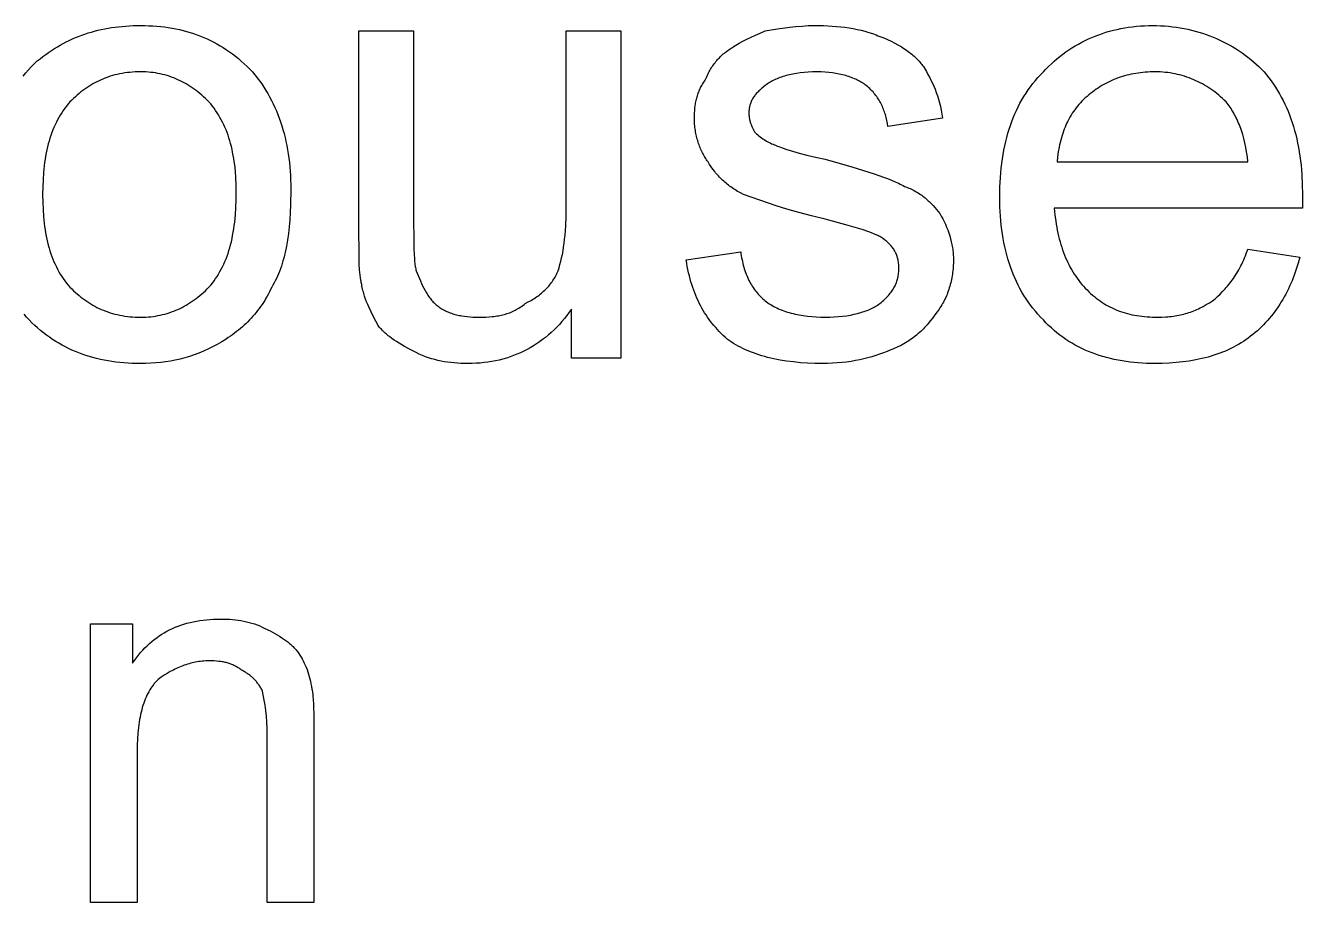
# Model space of a CAD drawing. Header units: millimetres. Extents: x -14161 to 2440, y -3446 to 2468.
# Drawn here: x 212 to 268.4, y 1401.9 to 1440.7 of the extents above; entities that cross this region are included whole.
import ezdxf

# ---------------------------------------------------------------- set-up
doc = ezdxf.new("R2010")
doc.units = ezdxf.units.MM
doc.header["$MEASUREMENT"] = 0
doc.layers.add('text', color=1, linetype='Continuous')

msp = doc.modelspace()

# ---------------------------------------------------------------- linework, layer by layer
at = {"layer": 'text'}
for points in [[(211.884, 1438.437), (212.001, 1438.577), (212.121, 1438.714), (212.246, 1438.847), (212.376, 1438.977), (212.509, 1439.103), (212.634, 1439.203), (212.759, 1439.299), (212.885, 1439.392), (213.012, 1439.481), (213.14, 1439.567), (213.269, 1439.65), (213.399, 1439.729), (213.529, 1439.805), (213.661, 1439.877), (213.794, 1439.946), (213.928, 1440.012), (214.063, 1440.075), (214.2, 1440.134), (214.338, 1440.19), (214.477, 1440.243), (214.617, 1440.292), (214.759, 1440.339), (214.903, 1440.382), (215.048, 1440.422), (215.194, 1440.459), (215.342, 1440.493), (215.492, 1440.524), (215.643, 1440.552), (215.796, 1440.577), (215.951, 1440.598), (216.107, 1440.617), (216.266, 1440.633), (216.426, 1440.646), (216.588, 1440.656), (216.753, 1440.663), (217.087, 1440.669), (217.267, 1440.667), (217.445, 1440.662), (217.62, 1440.653), (217.793, 1440.64), (217.965, 1440.624), (218.134, 1440.605), (218.302, 1440.581), (218.467, 1440.554), (218.631, 1440.523), (218.792, 1440.489), (218.952, 1440.45), (219.11, 1440.408), (219.266, 1440.363), (219.42, 1440.313), (219.572, 1440.259), (219.723, 1440.202), (219.872, 1440.141), (220.019, 1440.076), (220.164, 1440.007), (220.308, 1439.934), (220.45, 1439.857), (220.59, 1439.776), (220.728, 1439.691), (220.866, 1439.601), (221.001, 1439.508), (221.135, 1439.411), (221.267, 1439.31), (221.398, 1439.205), (221.527, 1439.095), (221.655, 1438.981), (221.782, 1438.863), (221.907, 1438.741), (222.018, 1438.616), (222.125, 1438.487), (222.23, 1438.356), (222.33, 1438.222), (222.427, 1438.085), (222.521, 1437.946), (222.611, 1437.804), (222.697, 1437.659), (222.78, 1437.511), (222.86, 1437.361), (222.935, 1437.209), (223.008, 1437.053), (223.077, 1436.895), (223.142, 1436.735), (223.204, 1436.572), (223.262, 1436.407), (223.317, 1436.239), (223.368, 1436.069), (223.416, 1435.896), (223.46, 1435.721), (223.5, 1435.543), (223.537, 1435.364), (223.571, 1435.181), (223.601, 1434.997), (223.627, 1434.81), (223.65, 1434.621), (223.67, 1434.43), (223.686, 1434.236), (223.698, 1434.04), (223.707, 1433.842), (223.712, 1433.642), (223.714, 1433.44), (223.702, 1432.74), (223.688, 1432.406), (223.667, 1432.085), (223.64, 1431.774), (223.606, 1431.475), (223.565, 1431.187), (223.518, 1430.91), (223.464, 1430.644), (223.434, 1430.516), (223.402, 1430.39), (223.368, 1430.267), (223.333, 1430.147), (223.296, 1430.03), (223.256, 1429.916), (223.215, 1429.804), (223.172, 1429.696), (223.127, 1429.59), (223.08, 1429.487), (223.03, 1429.386), (222.979, 1429.289), (222.926, 1429.194), (222.87, 1429.103), (222.824, 1429.002), (222.776, 1428.902), (222.725, 1428.804), (222.673, 1428.707), (222.618, 1428.612), (222.562, 1428.518), (222.504, 1428.426), (222.443, 1428.335), (222.381, 1428.245), (222.316, 1428.157), (222.25, 1428.07), (222.182, 1427.984), (222.112, 1427.9), (222.04, 1427.818), (221.967, 1427.737), (221.891, 1427.657), (221.814, 1427.578), (221.736, 1427.502), (221.655, 1427.426), (221.573, 1427.352), (221.489, 1427.279), (221.403, 1427.208), (221.316, 1427.138), (221.227, 1427.069), (221.137, 1427.002), (221.045, 1426.937), (220.951, 1426.873), (220.856, 1426.81), (220.661, 1426.688), (220.461, 1426.572), (220.257, 1426.464), (220.054, 1426.363), (219.85, 1426.271), (219.646, 1426.187), (219.441, 1426.11), (219.235, 1426.041), (219.027, 1425.979), (218.819, 1425.925), (218.61, 1425.878), (218.398, 1425.837), (218.185, 1425.803), (217.97, 1425.776), (217.753, 1425.755), (217.534, 1425.741), (217.312, 1425.732), (217.087, 1425.729), (216.897, 1425.731), (216.709, 1425.736), (216.524, 1425.745), (216.341, 1425.758), (216.162, 1425.774), (215.984, 1425.793), (215.81, 1425.817), (215.638, 1425.844), (215.468, 1425.875), (215.301, 1425.909), (215.136, 1425.948), (214.974, 1425.99), (214.813, 1426.035), (214.656, 1426.085), (214.5, 1426.139), (214.346, 1426.196), (214.195, 1426.257), (214.046, 1426.322), (213.898, 1426.391), (213.753, 1426.464), (213.609, 1426.541), (213.468, 1426.622), (213.328, 1426.707), (213.19, 1426.797), (213.054, 1426.89), (212.92, 1426.987), (212.787, 1427.088), (212.656, 1427.193), (212.527, 1427.303), (212.399, 1427.417), (212.272, 1427.535), (212.148, 1427.657), (212.036, 1427.782), (211.929, 1427.911)], [(236.123, 1425.97), (236.123, 1428.139), (236.02, 1427.994), (235.914, 1427.854), (235.806, 1427.717), (235.694, 1427.586), (235.58, 1427.458), (235.463, 1427.335), (235.344, 1427.216), (235.222, 1427.101), (235.097, 1426.991), (234.969, 1426.886), (234.839, 1426.785), (234.707, 1426.688), (234.571, 1426.596), (234.434, 1426.508), (234.293, 1426.425), (234.151, 1426.347), (234.005, 1426.273), (233.858, 1426.203), (233.707, 1426.139), (233.555, 1426.079), (233.4, 1426.023), (233.243, 1425.973), (233.083, 1425.927), (232.921, 1425.885), (232.757, 1425.849), (232.591, 1425.817), (232.422, 1425.79), (232.251, 1425.768), (232.078, 1425.751), (231.902, 1425.739), (231.725, 1425.732), (231.545, 1425.729), (231.388, 1425.731), (231.234, 1425.735), (231.083, 1425.743), (230.933, 1425.754), (230.786, 1425.768), (230.641, 1425.786), (230.497, 1425.808), (230.355, 1425.835), (230.215, 1425.865), (230.076, 1425.9), (229.937, 1425.939), (229.8, 1425.983), (229.663, 1426.032), (229.527, 1426.087), (229.392, 1426.146), (229.256, 1426.211), (228.991, 1426.347), (228.738, 1426.484), (228.617, 1426.554), (228.5, 1426.624), (228.386, 1426.696), (228.277, 1426.768), (228.172, 1426.842), (228.071, 1426.918), (228.022, 1426.957), (227.975, 1426.996), (227.929, 1427.035), (227.884, 1427.075), (227.84, 1427.116), (227.797, 1427.157), (227.756, 1427.198), (227.716, 1427.241), (227.677, 1427.283), (227.64, 1427.327), (227.604, 1427.371), (227.569, 1427.416), (227.372, 1427.8), (227.266, 1428.009), (227.163, 1428.229), (227.113, 1428.343), (227.064, 1428.461), (227.019, 1428.581), (226.976, 1428.704), (226.937, 1428.829), (226.919, 1428.893), (226.902, 1428.958), (226.886, 1429.023), (226.872, 1429.089), (226.858, 1429.156), (226.846, 1429.223), (226.835, 1429.269), (226.825, 1429.316), (226.816, 1429.365), (226.807, 1429.415), (226.79, 1429.52), (226.777, 1429.632), (226.765, 1429.749), (226.755, 1429.873), (226.741, 1430.142), (226.728, 1430.765), (226.726, 1431.512), (226.726, 1440.428), (229.135, 1440.428), (229.135, 1432.476), (229.151, 1430.835), (229.165, 1430.527), (229.175, 1430.387), (229.186, 1430.257), (229.2, 1430.136), (229.216, 1430.023), (229.225, 1429.971), (229.235, 1429.92), (229.245, 1429.872), (229.256, 1429.826), (229.44, 1429.377), (229.489, 1429.268), (229.54, 1429.16), (229.592, 1429.055), (229.648, 1428.952), (229.676, 1428.902), (229.705, 1428.852), (229.736, 1428.803), (229.767, 1428.755), (229.798, 1428.708), (229.831, 1428.661), (229.865, 1428.616), (229.9, 1428.572), (229.936, 1428.529), (229.973, 1428.486), (230.011, 1428.445), (230.05, 1428.406), (230.09, 1428.367), (230.132, 1428.33), (230.175, 1428.294), (230.22, 1428.259), (230.265, 1428.226), (230.312, 1428.194), (230.359, 1428.164), (230.406, 1428.135), (230.455, 1428.107), (230.504, 1428.081), (230.553, 1428.055), (230.604, 1428.031), (230.655, 1428.009), (230.707, 1427.987), (230.76, 1427.967), (230.813, 1427.948), (230.867, 1427.93), (230.922, 1427.913), (230.977, 1427.897), (231.033, 1427.883), (231.09, 1427.869), (231.147, 1427.857), (231.206, 1427.845), (231.265, 1427.834), (231.385, 1427.816), (231.507, 1427.802), (231.633, 1427.791), (231.762, 1427.783), (231.893, 1427.779), (232.027, 1427.777), (232.182, 1427.779), (232.332, 1427.783), (232.478, 1427.792), (232.618, 1427.804), (232.687, 1427.811), (232.754, 1427.82), (232.821, 1427.83), (232.887, 1427.841), (232.952, 1427.853), (233.016, 1427.867), (233.079, 1427.882), (233.141, 1427.898), (233.203, 1427.915), (233.264, 1427.935), (233.325, 1427.955), (233.385, 1427.977), (233.444, 1428.001), (233.503, 1428.026), (233.562, 1428.054), (233.62, 1428.082), (233.677, 1428.113), (233.735, 1428.145), (233.792, 1428.179), (233.849, 1428.215), (233.906, 1428.254), (233.962, 1428.294), (234.019, 1428.336), (234.075, 1428.38), (234.208, 1428.449), (234.272, 1428.485), (234.335, 1428.521), (234.396, 1428.558), (234.456, 1428.596), (234.515, 1428.634), (234.572, 1428.673), (234.628, 1428.713), (234.682, 1428.754), (234.735, 1428.795), (234.787, 1428.837), (234.837, 1428.88), (234.886, 1428.923), (234.933, 1428.967), (234.979, 1429.012), (235.023, 1429.058), (235.066, 1429.104), (235.108, 1429.151), (235.148, 1429.199), (235.187, 1429.247), (235.225, 1429.296), (235.261, 1429.346), (235.295, 1429.396), (235.328, 1429.447), (235.36, 1429.499), (235.39, 1429.552), (235.419, 1429.605), (235.447, 1429.659), (235.473, 1429.714), (235.498, 1429.769), (235.521, 1429.826), (235.565, 1429.963), (235.606, 1430.103), (235.644, 1430.247), (235.679, 1430.396), (235.712, 1430.55), (235.741, 1430.709), (235.768, 1430.874), (235.792, 1431.045), (235.813, 1431.224), (235.832, 1431.41), (235.86, 1431.808), (235.877, 1432.242), (235.882, 1432.717), (235.882, 1440.428), (238.292, 1440.428), (238.292, 1425.97), (236.123, 1425.97)], [(241.184, 1430.307), (243.593, 1430.669), (243.605, 1430.579), (243.619, 1430.491), (243.634, 1430.404), (243.65, 1430.319), (243.667, 1430.235), (243.686, 1430.152), (243.707, 1430.071), (243.729, 1429.991), (243.752, 1429.913), (243.777, 1429.836), (243.803, 1429.76), (243.831, 1429.686), (243.859, 1429.613), (243.89, 1429.542), (243.922, 1429.472), (243.955, 1429.404), (243.989, 1429.337), (244.025, 1429.271), (244.063, 1429.207), (244.102, 1429.144), (244.142, 1429.083), (244.183, 1429.023), (244.227, 1428.964), (244.271, 1428.907), (244.317, 1428.851), (244.364, 1428.797), (244.413, 1428.744), (244.463, 1428.692), (244.515, 1428.642), (244.568, 1428.593), (244.622, 1428.546), (244.678, 1428.5), (244.735, 1428.456), (244.795, 1428.413), (244.856, 1428.371), (244.92, 1428.331), (244.986, 1428.292), (245.053, 1428.255), (245.122, 1428.219), (245.193, 1428.184), (245.266, 1428.151), (245.341, 1428.119), (245.417, 1428.089), (245.495, 1428.06), (245.575, 1428.032), (245.656, 1428.006), (245.738, 1427.981), (245.822, 1427.958), (245.908, 1427.936), (245.994, 1427.916), (246.083, 1427.897), (246.172, 1427.879), (246.354, 1427.848), (246.541, 1427.822), (246.733, 1427.803), (246.928, 1427.789), (247.126, 1427.78), (247.328, 1427.777), (247.529, 1427.78), (247.723, 1427.788), (247.912, 1427.802), (248.094, 1427.821), (248.271, 1427.844), (248.44, 1427.873), (248.603, 1427.906), (248.682, 1427.924), (248.759, 1427.943), (248.834, 1427.963), (248.908, 1427.985), (248.98, 1428.007), (249.05, 1428.03), (249.118, 1428.055), (249.184, 1428.08), (249.248, 1428.106), (249.311, 1428.133), (249.371, 1428.161), (249.429, 1428.19), (249.486, 1428.22), (249.54, 1428.25), (249.593, 1428.281), (249.643, 1428.313), (249.692, 1428.346), (249.738, 1428.38), (249.793, 1428.425), (249.847, 1428.47), (249.898, 1428.515), (249.947, 1428.561), (249.994, 1428.606), (250.039, 1428.652), (250.083, 1428.697), (250.124, 1428.743), (250.163, 1428.789), (250.2, 1428.835), (250.236, 1428.882), (250.269, 1428.928), (250.301, 1428.975), (250.331, 1429.022), (250.359, 1429.07), (250.385, 1429.118), (250.41, 1429.166), (250.433, 1429.214), (250.454, 1429.263), (250.473, 1429.313), (250.491, 1429.363), (250.507, 1429.413), (250.521, 1429.464), (250.534, 1429.515), (250.545, 1429.567), (250.555, 1429.619), (250.563, 1429.672), (250.57, 1429.725), (250.575, 1429.78), (250.578, 1429.834), (250.581, 1429.89), (250.581, 1429.946), (250.581, 1430.002), (250.578, 1430.056), (250.575, 1430.109), (250.57, 1430.161), (250.564, 1430.212), (250.556, 1430.261), (250.547, 1430.309), (250.536, 1430.356), (250.524, 1430.402), (250.511, 1430.448), (250.503, 1430.47), (250.496, 1430.492), (250.488, 1430.513), (250.48, 1430.535), (250.471, 1430.556), (250.462, 1430.577), (250.453, 1430.598), (250.443, 1430.618), (250.433, 1430.639), (250.422, 1430.659), (250.401, 1430.699), (250.377, 1430.738), (250.353, 1430.777), (250.326, 1430.815), (250.299, 1430.852), (250.27, 1430.889), (250.24, 1430.925), (250.208, 1430.961), (250.175, 1430.996), (250.14, 1431.032), (250.104, 1431.066), (250.067, 1431.101), (250.028, 1431.135), (249.988, 1431.169), (249.946, 1431.203), (249.858, 1431.271), (249.841, 1431.283), (249.823, 1431.294), (249.785, 1431.316), (249.744, 1431.339), (249.7, 1431.362), (249.654, 1431.385), (249.604, 1431.408), (249.497, 1431.454), (249.378, 1431.501), (249.248, 1431.549), (248.955, 1431.648), (248.232, 1431.864), (247.328, 1432.115), (246.718, 1432.255), (246.154, 1432.403), (245.634, 1432.553), (245.16, 1432.702), (243.714, 1433.199), (243.581, 1433.268), (243.517, 1433.304), (243.454, 1433.34), (243.392, 1433.377), (243.332, 1433.415), (243.273, 1433.453), (243.215, 1433.493), (243.158, 1433.533), (243.103, 1433.573), (243.049, 1433.614), (242.996, 1433.656), (242.944, 1433.699), (242.893, 1433.743), (242.844, 1433.787), (242.795, 1433.832), (242.748, 1433.877), (242.701, 1433.923), (242.656, 1433.97), (242.611, 1434.018), (242.568, 1434.066), (242.525, 1434.115), (242.484, 1434.165), (242.443, 1434.216), (242.364, 1434.319), (242.289, 1434.425), (242.217, 1434.533), (242.148, 1434.645), (242.114, 1434.691), (242.081, 1434.738), (242.049, 1434.786), (242.018, 1434.836), (241.987, 1434.887), (241.958, 1434.94), (241.929, 1434.993), (241.901, 1435.048), (241.874, 1435.103), (241.848, 1435.16), (241.822, 1435.217), (241.798, 1435.276), (241.775, 1435.335), (241.752, 1435.395), (241.731, 1435.457), (241.711, 1435.518), (241.692, 1435.581), (241.673, 1435.644), (241.656, 1435.708), (241.64, 1435.772), (241.626, 1435.837), (241.612, 1435.902), (241.6, 1435.968), (241.588, 1436.034), (241.578, 1436.101), (241.57, 1436.167), (241.562, 1436.235), (241.556, 1436.302), (241.551, 1436.369), (241.548, 1436.437), (241.546, 1436.505), (241.545, 1436.572), (241.547, 1436.685), (241.551, 1436.798), (241.559, 1436.911), (241.57, 1437.022), (241.584, 1437.134), (241.593, 1437.189), (241.602, 1437.244), (241.613, 1437.299), (241.624, 1437.353), (241.637, 1437.407), (241.651, 1437.461), (241.665, 1437.515), (241.681, 1437.568), (241.698, 1437.62), (241.716, 1437.673), (241.735, 1437.724), (241.755, 1437.776), (241.777, 1437.827), (241.799, 1437.877), (241.823, 1437.927), (241.848, 1437.976), (241.875, 1438.025), (241.903, 1438.073), (241.932, 1438.121), (241.962, 1438.167), (241.994, 1438.214), (242.027, 1438.259), (242.074, 1438.371), (242.123, 1438.479), (242.149, 1438.533), (242.176, 1438.585), (242.204, 1438.637), (242.232, 1438.688), (242.262, 1438.739), (242.292, 1438.789), (242.323, 1438.838), (242.355, 1438.886), (242.388, 1438.934), (242.423, 1438.981), (242.458, 1439.027), (242.494, 1439.072), (242.531, 1439.117), (242.569, 1439.161), (242.609, 1439.205), (242.649, 1439.248), (242.691, 1439.29), (242.734, 1439.331), (242.778, 1439.371), (242.823, 1439.411), (242.87, 1439.451), (242.918, 1439.489), (242.967, 1439.527), (243.017, 1439.564), (243.069, 1439.6), (243.122, 1439.636), (243.176, 1439.671), (243.232, 1439.705), (243.301, 1439.75), (243.373, 1439.795), (243.526, 1439.886), (243.689, 1439.976), (243.864, 1440.066), (244.051, 1440.157), (244.248, 1440.247), (244.457, 1440.338), (244.678, 1440.428), (245.22, 1440.516), (245.762, 1440.594), (246.033, 1440.624), (246.304, 1440.648), (246.575, 1440.663), (246.711, 1440.667), (246.846, 1440.669), (247.247, 1440.663), (247.444, 1440.655), (247.637, 1440.644), (247.828, 1440.63), (248.015, 1440.612), (248.2, 1440.59), (248.382, 1440.563), (248.562, 1440.533), (248.738, 1440.498), (248.912, 1440.459), (249.083, 1440.415), (249.251, 1440.366), (249.416, 1440.311), (249.578, 1440.252), (249.658, 1440.22), (249.738, 1440.187), (249.914, 1440.118), (250.083, 1440.046), (250.243, 1439.972), (250.395, 1439.895), (250.539, 1439.816), (250.676, 1439.736), (250.805, 1439.653), (250.867, 1439.612), (250.928, 1439.569), (250.986, 1439.527), (251.043, 1439.484), (251.098, 1439.441), (251.151, 1439.397), (251.203, 1439.354), (251.252, 1439.31), (251.301, 1439.266), (251.347, 1439.221), (251.393, 1439.177), (251.436, 1439.132), (251.478, 1439.087), (251.519, 1439.042), (251.557, 1438.997), (251.595, 1438.952), (251.631, 1438.907), (251.666, 1438.862), (251.801, 1438.63), (251.867, 1438.509), (251.933, 1438.385), (251.997, 1438.258), (252.06, 1438.127), (252.12, 1437.992), (252.178, 1437.853), (252.233, 1437.709), (252.284, 1437.562), (252.333, 1437.409), (252.377, 1437.252), (252.417, 1437.09), (252.453, 1436.923), (252.484, 1436.75), (252.509, 1436.572), (250.099, 1436.211), (250.075, 1436.345), (250.048, 1436.476), (250.017, 1436.605), (250, 1436.668), (249.983, 1436.731), (249.964, 1436.792), (249.944, 1436.853), (249.923, 1436.914), (249.9, 1436.973), (249.877, 1437.032), (249.852, 1437.091), (249.826, 1437.148), (249.798, 1437.205), (249.769, 1437.261), (249.739, 1437.317), (249.707, 1437.371), (249.673, 1437.425), (249.638, 1437.479), (249.602, 1437.531), (249.563, 1437.583), (249.523, 1437.634), (249.481, 1437.685), (249.438, 1437.734), (249.392, 1437.784), (249.345, 1437.832), (249.296, 1437.88), (249.244, 1437.927), (249.191, 1437.973), (249.135, 1438.018), (249.09, 1438.052), (249.042, 1438.085), (248.994, 1438.117), (248.943, 1438.148), (248.892, 1438.178), (248.839, 1438.208), (248.785, 1438.237), (248.729, 1438.265), (248.672, 1438.292), (248.613, 1438.318), (248.553, 1438.343), (248.492, 1438.368), (248.429, 1438.391), (248.365, 1438.413), (248.299, 1438.435), (248.232, 1438.455), (248.163, 1438.474), (248.093, 1438.492), (248.022, 1438.509), (247.949, 1438.525), (247.875, 1438.54), (247.8, 1438.554), (247.723, 1438.566), (247.645, 1438.577), (247.484, 1438.596), (247.317, 1438.61), (247.145, 1438.618), (246.967, 1438.621), (246.768, 1438.618), (246.577, 1438.61), (246.394, 1438.596), (246.219, 1438.577), (246.052, 1438.554), (245.972, 1438.54), (245.893, 1438.525), (245.816, 1438.509), (245.741, 1438.492), (245.668, 1438.474), (245.596, 1438.455), (245.527, 1438.435), (245.459, 1438.413), (245.392, 1438.391), (245.328, 1438.368), (245.265, 1438.343), (245.204, 1438.318), (245.144, 1438.292), (245.086, 1438.265), (245.03, 1438.237), (244.975, 1438.208), (244.922, 1438.178), (244.87, 1438.148), (244.82, 1438.117), (244.771, 1438.085), (244.724, 1438.052), (244.678, 1438.018), (244.59, 1437.95), (244.548, 1437.917), (244.508, 1437.882), (244.469, 1437.848), (244.432, 1437.814), (244.396, 1437.78), (244.361, 1437.745), (244.328, 1437.711), (244.296, 1437.676), (244.266, 1437.641), (244.237, 1437.605), (244.21, 1437.57), (244.183, 1437.534), (244.159, 1437.498), (244.135, 1437.461), (244.114, 1437.424), (244.093, 1437.387), (244.074, 1437.349), (244.056, 1437.311), (244.048, 1437.292), (244.04, 1437.273), (244.033, 1437.253), (244.025, 1437.234), (244.018, 1437.214), (244.012, 1437.194), (244.006, 1437.174), (244, 1437.154), (243.994, 1437.134), (243.989, 1437.114), (243.985, 1437.093), (243.98, 1437.073), (243.976, 1437.052), (243.972, 1437.031), (243.966, 1436.989), (243.961, 1436.946), (243.958, 1436.902), (243.955, 1436.858), (243.955, 1436.813), (243.955, 1436.78), (243.956, 1436.747), (243.958, 1436.715), (243.96, 1436.683), (243.963, 1436.652), (243.967, 1436.622), (243.971, 1436.592), (243.975, 1436.563), (243.981, 1436.534), (243.986, 1436.506), (243.993, 1436.479), (243.999, 1436.451), (244.006, 1436.425), (244.014, 1436.398), (244.03, 1436.347), (244.048, 1436.296), (244.067, 1436.248), (244.086, 1436.2), (244.107, 1436.153), (244.151, 1436.061), (244.196, 1435.97), (244.242, 1435.925), (244.291, 1435.88), (244.343, 1435.835), (244.397, 1435.791), (244.453, 1435.748), (244.511, 1435.705), (244.571, 1435.664), (244.632, 1435.624), (244.695, 1435.585), (244.759, 1435.548), (244.824, 1435.512), (244.89, 1435.479), (244.957, 1435.447), (245.024, 1435.418), (245.092, 1435.392), (245.126, 1435.379), (245.16, 1435.368), (245.184, 1435.356), (245.21, 1435.344), (245.273, 1435.317), (245.346, 1435.288), (245.431, 1435.257), (245.634, 1435.188), (245.882, 1435.112), (246.176, 1435.03), (246.515, 1434.944), (246.899, 1434.855), (247.328, 1434.765), (248.501, 1434.425), (249.482, 1434.118), (249.897, 1433.973), (250.085, 1433.903), (250.259, 1433.833), (250.421, 1433.765), (250.568, 1433.696), (250.637, 1433.662), (250.702, 1433.628), (250.764, 1433.594), (250.822, 1433.56), (250.889, 1433.537), (250.955, 1433.512), (251.019, 1433.487), (251.082, 1433.459), (251.144, 1433.431), (251.204, 1433.401), (251.263, 1433.37), (251.321, 1433.338), (251.378, 1433.305), (251.433, 1433.271), (251.487, 1433.236), (251.54, 1433.2), (251.592, 1433.164), (251.643, 1433.126), (251.692, 1433.088), (251.741, 1433.048), (251.788, 1433.009), (251.835, 1432.968), (251.88, 1432.927), (251.925, 1432.885), (252.011, 1432.8), (252.093, 1432.713), (252.172, 1432.625), (252.247, 1432.536), (252.319, 1432.446), (252.388, 1432.356), (252.455, 1432.241), (252.518, 1432.124), (252.578, 1432.005), (252.635, 1431.883), (252.688, 1431.759), (252.738, 1431.633), (252.784, 1431.506), (252.825, 1431.377), (252.863, 1431.246), (252.896, 1431.114), (252.91, 1431.048), (252.924, 1430.981), (252.936, 1430.915), (252.948, 1430.848), (252.958, 1430.781), (252.966, 1430.713), (252.974, 1430.646), (252.98, 1430.578), (252.985, 1430.511), (252.988, 1430.443), (252.99, 1430.375), (252.991, 1430.307), (252.99, 1430.228), (252.988, 1430.149), (252.985, 1430.07), (252.98, 1429.992), (252.973, 1429.913), (252.965, 1429.835), (252.956, 1429.756), (252.946, 1429.679), (252.934, 1429.601), (252.92, 1429.524), (252.905, 1429.447), (252.889, 1429.371), (252.872, 1429.296), (252.853, 1429.221), (252.832, 1429.146), (252.81, 1429.072), (252.787, 1428.999), (252.762, 1428.927), (252.736, 1428.856), (252.709, 1428.785), (252.68, 1428.715), (252.649, 1428.646), (252.617, 1428.578), (252.584, 1428.511), (252.55, 1428.446), (252.514, 1428.381), (252.476, 1428.317), (252.437, 1428.255), (252.397, 1428.194), (252.356, 1428.134), (252.312, 1428.075), (252.268, 1428.018), (252.176, 1427.884), (252.081, 1427.753), (251.983, 1427.625), (251.88, 1427.501), (251.827, 1427.44), (251.774, 1427.38), (251.719, 1427.32), (251.662, 1427.262), (251.605, 1427.205), (251.546, 1427.149), (251.486, 1427.094), (251.425, 1427.039), (251.362, 1426.986), (251.297, 1426.934), (251.232, 1426.883), (251.164, 1426.833), (251.095, 1426.785), (251.025, 1426.737), (250.953, 1426.691), (250.879, 1426.646), (250.803, 1426.602), (250.725, 1426.559), (250.646, 1426.518), (250.565, 1426.478), (250.482, 1426.439), (250.396, 1426.402), (250.309, 1426.366), (250.22, 1426.332), (250.06, 1426.265), (249.898, 1426.202), (249.732, 1426.142), (249.563, 1426.085), (249.39, 1426.032), (249.214, 1425.982), (249.034, 1425.936), (248.849, 1425.895), (248.661, 1425.857), (248.468, 1425.824), (248.27, 1425.796), (248.068, 1425.772), (247.861, 1425.754), (247.649, 1425.74), (247.431, 1425.732), (247.208, 1425.729), (246.873, 1425.733), (246.547, 1425.746), (246.23, 1425.767), (245.922, 1425.797), (245.623, 1425.835), (245.333, 1425.882), (245.192, 1425.908), (245.053, 1425.937), (244.917, 1425.967), (244.783, 1426), (244.652, 1426.035), (244.523, 1426.072), (244.396, 1426.111), (244.272, 1426.153), (244.151, 1426.196), (244.032, 1426.242), (243.916, 1426.289), (243.802, 1426.339), (243.691, 1426.391), (243.583, 1426.445), (243.478, 1426.501), (243.375, 1426.559), (243.275, 1426.62), (243.177, 1426.682), (243.083, 1426.747), (242.991, 1426.813), (242.902, 1426.893), (242.814, 1426.974), (242.729, 1427.057), (242.646, 1427.141), (242.566, 1427.227), (242.487, 1427.315), (242.41, 1427.404), (242.336, 1427.495), (242.263, 1427.588), (242.193, 1427.682), (242.125, 1427.778), (242.059, 1427.877), (241.995, 1427.977), (241.933, 1428.079), (241.874, 1428.183), (241.816, 1428.289), (241.761, 1428.398), (241.707, 1428.508), (241.656, 1428.621), (241.607, 1428.736), (241.56, 1428.853), (241.515, 1428.973), (241.473, 1429.095), (241.432, 1429.219), (241.394, 1429.346), (241.357, 1429.476), (241.323, 1429.608), (241.291, 1429.742), (241.261, 1429.879), (241.233, 1430.019), (241.207, 1430.162), (241.184, 1430.307)], [(266.003, 1430.789), (268.292, 1430.428), (268.22, 1430.16), (268.181, 1430.028), (268.14, 1429.897), (268.096, 1429.768), (268.051, 1429.641), (268.003, 1429.515), (267.953, 1429.391), (267.901, 1429.268), (267.847, 1429.147), (267.791, 1429.027), (267.733, 1428.909), (267.673, 1428.793), (267.61, 1428.679), (267.546, 1428.566), (267.479, 1428.455), (267.41, 1428.346), (267.339, 1428.238), (267.266, 1428.133), (267.191, 1428.029), (267.114, 1427.927), (267.034, 1427.827), (266.953, 1427.729), (266.869, 1427.632), (266.783, 1427.538), (266.695, 1427.446), (266.605, 1427.355), (266.513, 1427.267), (266.419, 1427.181), (266.323, 1427.096), (266.224, 1427.014), (266.123, 1426.934), (266.021, 1426.856), (265.916, 1426.781), (265.809, 1426.709), (265.7, 1426.64), (265.589, 1426.573), (265.476, 1426.51), (265.361, 1426.448), (265.244, 1426.39), (265.125, 1426.334), (265.005, 1426.281), (264.882, 1426.23), (264.757, 1426.182), (264.631, 1426.137), (264.503, 1426.094), (264.373, 1426.053), (264.241, 1426.015), (264.107, 1425.98), (263.972, 1425.947), (263.835, 1425.916), (263.696, 1425.888), (263.556, 1425.862), (263.414, 1425.839), (263.125, 1425.799), (262.829, 1425.768), (262.528, 1425.746), (262.22, 1425.733), (261.907, 1425.729), (261.716, 1425.731), (261.527, 1425.736), (261.34, 1425.745), (261.156, 1425.758), (260.973, 1425.774), (260.793, 1425.793), (260.616, 1425.817), (260.44, 1425.844), (260.267, 1425.875), (260.096, 1425.909), (259.927, 1425.948), (259.761, 1425.99), (259.597, 1426.035), (259.436, 1426.085), (259.277, 1426.139), (259.12, 1426.196), (258.966, 1426.257), (258.815, 1426.322), (258.666, 1426.391), (258.519, 1426.464), (258.375, 1426.541), (258.234, 1426.622), (258.095, 1426.707), (257.959, 1426.797), (257.825, 1426.89), (257.695, 1426.987), (257.566, 1427.088), (257.441, 1427.193), (257.318, 1427.303), (257.198, 1427.417), (257.081, 1427.535), (256.967, 1427.657), (256.845, 1427.782), (256.727, 1427.911), (256.613, 1428.042), (256.503, 1428.176), (256.398, 1428.313), (256.297, 1428.453), (256.2, 1428.596), (256.106, 1428.741), (256.017, 1428.889), (255.932, 1429.04), (255.851, 1429.194), (255.774, 1429.351), (255.701, 1429.511), (255.632, 1429.673), (255.567, 1429.838), (255.506, 1430.006), (255.449, 1430.177), (255.395, 1430.351), (255.345, 1430.527), (255.3, 1430.707), (255.258, 1430.889), (255.219, 1431.074), (255.185, 1431.261), (255.154, 1431.452), (255.127, 1431.645), (255.103, 1431.842), (255.084, 1432.041), (255.068, 1432.243), (255.055, 1432.447), (255.046, 1432.655), (255.039, 1433.079), (255.046, 1433.523), (255.068, 1433.954), (255.084, 1434.164), (255.103, 1434.371), (255.127, 1434.575), (255.154, 1434.775), (255.185, 1434.971), (255.219, 1435.165), (255.258, 1435.355), (255.3, 1435.542), (255.345, 1435.725), (255.395, 1435.905), (255.449, 1436.082), (255.506, 1436.256), (255.567, 1436.427), (255.632, 1436.594), (255.701, 1436.759), (255.774, 1436.92), (255.851, 1437.078), (255.932, 1437.233), (256.017, 1437.385), (256.106, 1437.534), (256.2, 1437.681), (256.297, 1437.824), (256.398, 1437.964), (256.503, 1438.101), (256.613, 1438.235), (256.727, 1438.367), (256.845, 1438.495), (256.967, 1438.621), (257.081, 1438.743), (257.198, 1438.862), (257.318, 1438.977), (257.441, 1439.089), (257.566, 1439.197), (257.694, 1439.302), (257.824, 1439.403), (257.957, 1439.5), (258.092, 1439.593), (258.23, 1439.683), (258.37, 1439.769), (258.513, 1439.851), (258.658, 1439.93), (258.805, 1440.004), (258.954, 1440.075), (259.105, 1440.142), (259.259, 1440.205), (259.414, 1440.264), (259.572, 1440.319), (259.732, 1440.37), (259.893, 1440.418), (260.057, 1440.461), (260.222, 1440.5), (260.389, 1440.535), (260.558, 1440.566), (260.729, 1440.593), (260.901, 1440.616), (261.075, 1440.635), (261.25, 1440.65), (261.428, 1440.66), (261.606, 1440.667), (261.786, 1440.669), (261.966, 1440.667), (262.145, 1440.66), (262.322, 1440.65), (262.497, 1440.635), (262.671, 1440.617), (262.843, 1440.594), (263.014, 1440.568), (263.183, 1440.537), (263.35, 1440.503), (263.515, 1440.464), (263.679, 1440.422), (263.84, 1440.377), (264, 1440.327), (264.158, 1440.274), (264.313, 1440.217), (264.467, 1440.157), (264.618, 1440.093), (264.767, 1440.026), (264.915, 1439.955), (265.059, 1439.881), (265.202, 1439.803), (265.342, 1439.722), (265.48, 1439.638), (265.615, 1439.551), (265.748, 1439.46), (265.878, 1439.366), (266.006, 1439.27), (266.131, 1439.17), (266.254, 1439.067), (266.374, 1438.961), (266.491, 1438.853), (266.605, 1438.741), (266.717, 1438.616), (266.824, 1438.487), (266.928, 1438.356), (267.029, 1438.221), (267.126, 1438.084), (267.22, 1437.944), (267.31, 1437.801), (267.396, 1437.655), (267.479, 1437.506), (267.558, 1437.354), (267.634, 1437.199), (267.707, 1437.041), (267.775, 1436.879), (267.841, 1436.715), (267.903, 1436.547), (267.961, 1436.377), (268.015, 1436.203), (268.067, 1436.026), (268.114, 1435.846), (268.158, 1435.662), (268.199, 1435.475), (268.236, 1435.285), (268.27, 1435.092), (268.3, 1434.895), (268.326, 1434.695), (268.349, 1434.492), (268.368, 1434.285), (268.384, 1434.075), (268.406, 1433.644), (268.413, 1433.199), (268.413, 1432.597), (257.449, 1432.597), (257.476, 1432.307), (257.511, 1432.026), (257.532, 1431.889), (257.555, 1431.754), (257.58, 1431.621), (257.607, 1431.49), (257.636, 1431.361), (257.668, 1431.234), (257.701, 1431.11), (257.737, 1430.987), (257.775, 1430.867), (257.814, 1430.748), (257.856, 1430.632), (257.901, 1430.518), (257.947, 1430.406), (257.995, 1430.297), (258.046, 1430.189), (258.098, 1430.083), (258.153, 1429.98), (258.21, 1429.879), (258.269, 1429.779), (258.33, 1429.682), (258.393, 1429.587), (258.458, 1429.495), (258.526, 1429.404), (258.595, 1429.315), (258.667, 1429.229), (258.741, 1429.144), (258.817, 1429.062), (258.895, 1428.982), (258.974, 1428.904), (259.054, 1428.83), (259.135, 1428.758), (259.217, 1428.688), (259.3, 1428.622), (259.383, 1428.558), (259.468, 1428.497), (259.553, 1428.438), (259.64, 1428.382), (259.728, 1428.329), (259.817, 1428.278), (259.907, 1428.23), (259.998, 1428.185), (260.091, 1428.142), (260.185, 1428.101), (260.28, 1428.063), (260.377, 1428.028), (260.475, 1427.995), (260.575, 1427.964), (260.676, 1427.936), (260.779, 1427.91), (260.883, 1427.887), (260.989, 1427.866), (261.097, 1427.847), (261.207, 1427.83), (261.318, 1427.816), (261.431, 1427.804), (261.547, 1427.794), (261.664, 1427.787), (261.783, 1427.782), (261.904, 1427.778), (262.027, 1427.777), (262.205, 1427.78), (262.378, 1427.789), (262.462, 1427.795), (262.545, 1427.803), (262.627, 1427.812), (262.709, 1427.822), (262.788, 1427.834), (262.867, 1427.848), (262.945, 1427.863), (263.022, 1427.879), (263.099, 1427.897), (263.174, 1427.916), (263.248, 1427.936), (263.322, 1427.958), (263.395, 1427.981), (263.468, 1428.006), (263.539, 1428.032), (263.611, 1428.06), (263.681, 1428.089), (263.752, 1428.119), (263.821, 1428.151), (263.891, 1428.184), (263.96, 1428.219), (264.028, 1428.255), (264.165, 1428.331), (264.301, 1428.413), (264.437, 1428.5), (264.55, 1428.593), (264.662, 1428.692), (264.774, 1428.797), (264.885, 1428.909), (264.994, 1429.026), (265.048, 1429.088), (265.102, 1429.15), (265.155, 1429.215), (265.207, 1429.281), (265.259, 1429.349), (265.31, 1429.419), (265.361, 1429.49), (265.41, 1429.564), (265.459, 1429.639), (265.507, 1429.716), (265.555, 1429.794), (265.601, 1429.875), (265.646, 1429.958), (265.69, 1430.042), (265.734, 1430.128), (265.776, 1430.217), (265.817, 1430.307), (265.857, 1430.399), (265.895, 1430.494), (265.932, 1430.59), (265.968, 1430.689), (266.003, 1430.789)], [(212.75, 1433.199), (212.754, 1432.866), (212.767, 1432.544), (212.789, 1432.232), (212.82, 1431.932), (212.838, 1431.786), (212.859, 1431.642), (212.883, 1431.501), (212.909, 1431.363), (212.937, 1431.227), (212.968, 1431.094), (213.001, 1430.963), (213.036, 1430.835), (213.074, 1430.709), (213.114, 1430.585), (213.157, 1430.464), (213.203, 1430.346), (213.251, 1430.23), (213.302, 1430.116), (213.355, 1430.004), (213.411, 1429.895), (213.469, 1429.788), (213.53, 1429.684), (213.594, 1429.581), (213.661, 1429.481), (213.73, 1429.383), (213.802, 1429.288), (213.877, 1429.194), (213.955, 1429.103), (214.034, 1429.025), (214.114, 1428.949), (214.195, 1428.875), (214.277, 1428.804), (214.36, 1428.734), (214.443, 1428.667), (214.528, 1428.602), (214.614, 1428.54), (214.7, 1428.479), (214.788, 1428.422), (214.877, 1428.366), (214.967, 1428.313), (215.058, 1428.262), (215.151, 1428.213), (215.245, 1428.167), (215.34, 1428.124), (215.437, 1428.083), (215.535, 1428.044), (215.635, 1428.008), (215.736, 1427.974), (215.839, 1427.943), (215.943, 1427.915), (216.049, 1427.889), (216.157, 1427.866), (216.267, 1427.845), (216.378, 1427.827), (216.492, 1427.812), (216.607, 1427.8), (216.724, 1427.79), (216.843, 1427.783), (216.964, 1427.779), (217.087, 1427.777), (217.2, 1427.779), (217.31, 1427.783), (217.42, 1427.79), (217.528, 1427.8), (217.635, 1427.812), (217.74, 1427.827), (217.845, 1427.845), (217.948, 1427.866), (218.049, 1427.889), (218.15, 1427.915), (218.249, 1427.943), (218.347, 1427.974), (218.444, 1428.008), (218.54, 1428.044), (218.635, 1428.083), (218.729, 1428.124), (218.822, 1428.167), (218.913, 1428.213), (219.004, 1428.262), (219.093, 1428.313), (219.182, 1428.366), (219.27, 1428.422), (219.356, 1428.479), (219.442, 1428.54), (219.527, 1428.602), (219.611, 1428.667), (219.695, 1428.734), (219.777, 1428.804), (219.859, 1428.875), (219.94, 1428.949), (220.02, 1429.025), (220.099, 1429.103), (220.177, 1429.194), (220.252, 1429.288), (220.324, 1429.383), (220.393, 1429.481), (220.46, 1429.582), (220.524, 1429.684), (220.585, 1429.79), (220.643, 1429.897), (220.699, 1430.007), (220.752, 1430.119), (220.803, 1430.235), (220.851, 1430.352), (220.897, 1430.472), (220.94, 1430.595), (220.98, 1430.721), (221.018, 1430.85), (221.053, 1430.981), (221.087, 1431.115), (221.117, 1431.252), (221.145, 1431.392), (221.171, 1431.535), (221.195, 1431.681), (221.216, 1431.831), (221.234, 1431.983), (221.265, 1432.297), (221.287, 1432.624), (221.3, 1432.965), (221.304, 1433.319), (221.3, 1433.632), (221.287, 1433.935), (221.265, 1434.23), (221.234, 1434.517), (221.216, 1434.657), (221.195, 1434.795), (221.171, 1434.931), (221.145, 1435.065), (221.117, 1435.196), (221.087, 1435.326), (221.053, 1435.453), (221.018, 1435.579), (220.98, 1435.702), (220.94, 1435.823), (220.897, 1435.942), (220.851, 1436.059), (220.803, 1436.173), (220.752, 1436.286), (220.699, 1436.396), (220.643, 1436.505), (220.585, 1436.611), (220.524, 1436.715), (220.46, 1436.817), (220.393, 1436.917), (220.324, 1437.015), (220.252, 1437.11), (220.177, 1437.204), (220.099, 1437.295), (220.02, 1437.373), (219.94, 1437.449), (219.859, 1437.523), (219.777, 1437.594), (219.695, 1437.664), (219.611, 1437.731), (219.527, 1437.796), (219.442, 1437.858), (219.356, 1437.919), (219.27, 1437.976), (219.182, 1438.032), (219.093, 1438.085), (219.004, 1438.136), (218.913, 1438.185), (218.822, 1438.231), (218.729, 1438.274), (218.635, 1438.315), (218.54, 1438.354), (218.444, 1438.39), (218.347, 1438.424), (218.249, 1438.455), (218.15, 1438.483), (218.049, 1438.509), (217.948, 1438.532), (217.845, 1438.553), (217.74, 1438.571), (217.635, 1438.586), (217.528, 1438.598), (217.42, 1438.608), (217.31, 1438.615), (217.2, 1438.619), (217.087, 1438.621), (216.964, 1438.619), (216.843, 1438.615), (216.724, 1438.608), (216.607, 1438.598), (216.492, 1438.586), (216.378, 1438.571), (216.267, 1438.553), (216.157, 1438.532), (216.049, 1438.509), (215.943, 1438.483), (215.839, 1438.455), (215.736, 1438.424), (215.635, 1438.39), (215.535, 1438.354), (215.437, 1438.315), (215.34, 1438.274), (215.245, 1438.231), (215.151, 1438.185), (215.058, 1438.136), (214.967, 1438.085), (214.877, 1438.032), (214.788, 1437.976), (214.7, 1437.919), (214.614, 1437.858), (214.528, 1437.796), (214.443, 1437.731), (214.36, 1437.664), (214.277, 1437.594), (214.195, 1437.523), (214.114, 1437.449), (214.034, 1437.373), (213.955, 1437.295), (213.877, 1437.204), (213.802, 1437.11), (213.73, 1437.015), (213.661, 1436.917), (213.594, 1436.817), (213.53, 1436.714), (213.469, 1436.61), (213.411, 1436.503), (213.355, 1436.394), (213.302, 1436.282), (213.251, 1436.168), (213.203, 1436.052), (213.157, 1435.934), (213.114, 1435.813), (213.074, 1435.689), (213.036, 1435.563), (213.001, 1435.435), (212.968, 1435.304), (212.937, 1435.171), (212.909, 1435.035), (212.883, 1434.897), (212.859, 1434.756), (212.838, 1434.612), (212.82, 1434.466), (212.789, 1434.166), (212.767, 1433.854), (212.754, 1433.532), (212.75, 1433.199)], [(257.569, 1434.645), (266.003, 1434.645), (265.978, 1434.866), (265.947, 1435.08), (265.911, 1435.285), (265.869, 1435.483), (265.823, 1435.672), (265.772, 1435.854), (265.745, 1435.942), (265.717, 1436.029), (265.687, 1436.113), (265.657, 1436.196), (265.625, 1436.277), (265.592, 1436.356), (265.559, 1436.434), (265.524, 1436.51), (265.488, 1436.584), (265.452, 1436.656), (265.414, 1436.727), (265.376, 1436.797), (265.337, 1436.864), (265.297, 1436.93), (265.256, 1436.995), (265.214, 1437.058), (265.171, 1437.12), (265.128, 1437.18), (265.084, 1437.238), (265.039, 1437.295), (264.959, 1437.373), (264.878, 1437.449), (264.796, 1437.523), (264.712, 1437.594), (264.627, 1437.664), (264.54, 1437.731), (264.452, 1437.796), (264.363, 1437.858), (264.273, 1437.919), (264.182, 1437.976), (264.089, 1438.032), (263.995, 1438.085), (263.9, 1438.136), (263.804, 1438.185), (263.707, 1438.231), (263.608, 1438.274), (263.509, 1438.315), (263.409, 1438.354), (263.307, 1438.39), (263.205, 1438.424), (263.101, 1438.455), (262.997, 1438.483), (262.892, 1438.509), (262.786, 1438.532), (262.679, 1438.553), (262.571, 1438.571), (262.462, 1438.586), (262.352, 1438.598), (262.242, 1438.608), (262.131, 1438.615), (262.019, 1438.619), (261.907, 1438.621), (261.794, 1438.62), (261.683, 1438.616), (261.574, 1438.611), (261.466, 1438.604), (261.359, 1438.594), (261.253, 1438.583), (261.149, 1438.569), (261.046, 1438.553), (260.944, 1438.535), (260.844, 1438.515), (260.745, 1438.493), (260.646, 1438.468), (260.549, 1438.442), (260.454, 1438.413), (260.359, 1438.382), (260.265, 1438.35), (260.172, 1438.315), (260.081, 1438.278), (259.99, 1438.238), (259.9, 1438.197), (259.812, 1438.154), (259.724, 1438.108), (259.637, 1438.061), (259.552, 1438.011), (259.467, 1437.959), (259.382, 1437.905), (259.299, 1437.849), (259.217, 1437.79), (259.135, 1437.73), (259.054, 1437.668), (258.974, 1437.603), (258.895, 1437.536), (258.817, 1437.468), (258.742, 1437.398), (258.67, 1437.327), (258.6, 1437.254), (258.534, 1437.18), (258.469, 1437.104), (258.408, 1437.027), (258.349, 1436.949), (258.292, 1436.869), (258.238, 1436.788), (258.186, 1436.705), (258.136, 1436.621), (258.089, 1436.536), (258.044, 1436.449), (258.001, 1436.361), (257.961, 1436.271), (257.922, 1436.18), (257.886, 1436.088), (257.852, 1435.994), (257.819, 1435.899), (257.789, 1435.802), (257.76, 1435.704), (257.733, 1435.604), (257.709, 1435.503), (257.685, 1435.401), (257.664, 1435.297), (257.626, 1435.085), (257.595, 1434.868), (257.569, 1434.645)], [(214.869, 1401.908), (214.869, 1414.229), (216.717, 1414.229), (216.717, 1412.484), (216.805, 1412.607), (216.894, 1412.726), (216.985, 1412.84), (217.079, 1412.951), (217.174, 1413.057), (217.271, 1413.16), (217.37, 1413.258), (217.471, 1413.352), (217.575, 1413.442), (217.68, 1413.528), (217.788, 1413.61), (217.898, 1413.688), (218.01, 1413.762), (218.124, 1413.832), (218.241, 1413.898), (218.36, 1413.96), (218.482, 1414.018), (218.606, 1414.072), (218.732, 1414.123), (218.861, 1414.169), (218.993, 1414.212), (219.127, 1414.251), (219.264, 1414.286), (219.403, 1414.318), (219.545, 1414.345), (219.69, 1414.369), (219.838, 1414.389), (219.988, 1414.406), (220.141, 1414.418), (220.298, 1414.428), (220.457, 1414.433), (220.619, 1414.435), (220.753, 1414.434), (220.884, 1414.43), (221.013, 1414.423), (221.14, 1414.414), (221.266, 1414.402), (221.39, 1414.386), (221.512, 1414.367), (221.633, 1414.345), (221.753, 1414.319), (221.871, 1414.289), (221.989, 1414.256), (222.106, 1414.218), (222.223, 1414.176), (222.339, 1414.13), (222.454, 1414.079), (222.57, 1414.024), (222.796, 1413.908), (223.011, 1413.791), (223.114, 1413.732), (223.214, 1413.672), (223.311, 1413.611), (223.404, 1413.549), (223.494, 1413.486), (223.58, 1413.421), (223.621, 1413.389), (223.662, 1413.355), (223.701, 1413.322), (223.74, 1413.288), (223.777, 1413.253), (223.813, 1413.218), (223.848, 1413.183), (223.883, 1413.147), (223.916, 1413.11), (223.947, 1413.073), (223.978, 1413.035), (224.008, 1412.997), (224.064, 1412.919), (224.118, 1412.838), (224.17, 1412.755), (224.219, 1412.67), (224.266, 1412.582), (224.311, 1412.492), (224.353, 1412.399), (224.393, 1412.304), (224.43, 1412.207), (224.465, 1412.107), (224.497, 1412.005), (224.527, 1411.9), (224.555, 1411.793), (224.58, 1411.683), (224.603, 1411.571), (224.624, 1411.457), (224.633, 1411.418), (224.642, 1411.378), (224.65, 1411.336), (224.658, 1411.293), (224.671, 1411.203), (224.683, 1411.107), (224.693, 1411.006), (224.701, 1410.897), (224.713, 1410.661), (224.725, 1410.1), (224.726, 1409.403), (224.726, 1401.908), (222.673, 1401.908), (222.673, 1409.301), (222.668, 1409.599), (222.655, 1409.88), (222.635, 1410.144), (222.609, 1410.392), (222.577, 1410.625), (222.543, 1410.846), (222.467, 1411.252), (222.448, 1411.29), (222.428, 1411.327), (222.407, 1411.364), (222.385, 1411.401), (222.364, 1411.437), (222.341, 1411.472), (222.318, 1411.506), (222.294, 1411.54), (222.27, 1411.574), (222.245, 1411.607), (222.219, 1411.639), (222.193, 1411.67), (222.166, 1411.701), (222.139, 1411.732), (222.111, 1411.762), (222.082, 1411.791), (222.053, 1411.819), (222.023, 1411.847), (221.993, 1411.875), (221.962, 1411.901), (221.93, 1411.928), (221.898, 1411.953), (221.865, 1411.978), (221.832, 1412.003), (221.798, 1412.026), (221.763, 1412.049), (221.728, 1412.072), (221.692, 1412.094), (221.656, 1412.115), (221.619, 1412.136), (221.581, 1412.156), (221.543, 1412.176), (221.505, 1412.204), (221.466, 1412.231), (221.428, 1412.257), (221.389, 1412.282), (221.35, 1412.306), (221.311, 1412.328), (221.272, 1412.35), (221.232, 1412.37), (221.192, 1412.389), (221.152, 1412.408), (221.111, 1412.425), (221.07, 1412.441), (221.029, 1412.456), (220.987, 1412.471), (220.944, 1412.484), (220.901, 1412.497), (220.858, 1412.508), (220.814, 1412.519), (220.769, 1412.529), (220.723, 1412.538), (220.677, 1412.546), (220.629, 1412.553), (220.581, 1412.56), (220.532, 1412.566), (220.432, 1412.575), (220.327, 1412.581), (220.219, 1412.585), (220.106, 1412.587), (220.029, 1412.586), (219.953, 1412.583), (219.877, 1412.578), (219.802, 1412.572), (219.728, 1412.564), (219.654, 1412.555), (219.58, 1412.543), (219.507, 1412.53), (219.435, 1412.516), (219.363, 1412.499), (219.291, 1412.481), (219.219, 1412.462), (219.148, 1412.441), (219.078, 1412.418), (219.008, 1412.394), (218.938, 1412.368), (218.868, 1412.341), (218.799, 1412.312), (218.73, 1412.282), (218.661, 1412.251), (218.592, 1412.218), (218.524, 1412.183), (218.387, 1412.11), (218.252, 1412.032), (218.116, 1411.948), (217.981, 1411.859), (217.847, 1411.765), (217.818, 1411.736), (217.79, 1411.706), (217.762, 1411.676), (217.735, 1411.645), (217.708, 1411.613), (217.682, 1411.581), (217.656, 1411.548), (217.63, 1411.515), (217.58, 1411.446), (217.533, 1411.375), (217.487, 1411.301), (217.442, 1411.224), (217.4, 1411.145), (217.359, 1411.064), (217.321, 1410.98), (217.284, 1410.893), (217.248, 1410.804), (217.215, 1410.712), (217.183, 1410.617), (217.154, 1410.52), (217.126, 1410.42), (217.099, 1410.317), (217.075, 1410.212), (217.053, 1410.104), (217.032, 1409.992), (217.013, 1409.879), (216.996, 1409.762), (216.98, 1409.642), (216.955, 1409.395), (216.937, 1409.136), (216.926, 1408.865), (216.923, 1408.582), (216.923, 1401.908), (214.869, 1401.908)]]:
    msp.add_lwpolyline(points, dxfattribs=at)

doc.saveas('drawing.dxf')
